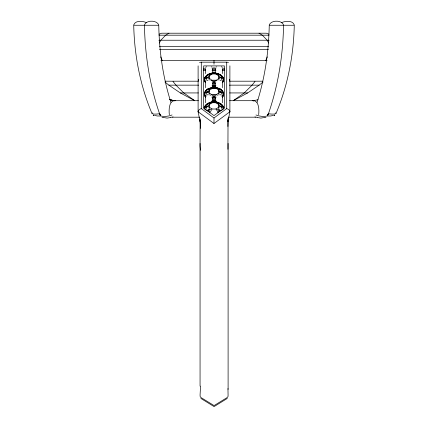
<?xml version="1.0" encoding="UTF-8"?>
<svg xmlns="http://www.w3.org/2000/svg" width="428" height="428" viewBox="0 0 428 428"><rect width="100%" height="100%" fill="white"/><g stroke="black" fill="none" stroke-linecap="round" stroke-linejoin="round"><path stroke-width="0.64" d="M204.461 79.795C204.498 76.676 207.526 74.451 210.346 73.883L210.346 73.456C206.489 74.231 202.476 78.779 205.584 82.476L204.873 81.561L204.461 79.373L212.063 73.942L213.995 73.081L215.937 73.942L223.539 79.373L222.416 82.722C227.247 75.729 215.53 71.187 210.346 73.456L208.976 74.477L209.329 75.783L209.115 80.084M209.886 102.608L208.976 103.292C209.586 106.005 209.704 109.333 207.944 111.638M209.501 88.468L209.501 88.222C205.879 89.072 202.738 93.604 205.584 96.878L205.584 97.124C202.503 93.577 206.43 88.735 210.346 88.291L210.346 87.863L208.976 88.885L209.329 90.185L209.046 95.059M215.867 85.953L214 86.199L214 80.213M215.867 100.361L214 100.607L214 94.62M214 60.519L214 64.243M218.954 95.059L218.671 90.185L219.024 88.885L217.654 87.863L217.654 88.291C221.57 88.735 225.497 93.577 222.416 97.124L222.416 96.878C225.262 93.604 222.121 89.072 218.499 88.222L218.499 88.468M218.885 80.084L218.671 75.783L219.024 74.477L217.654 73.456L217.654 73.883C220.474 74.451 223.502 76.676 223.539 79.795M220.056 111.638C218.296 109.333 218.414 106.005 219.024 103.292L218.114 102.608M222.63 102.736L222.63 97.531M222.63 87.676L222.63 83.123M222.63 73.579L222.63 69.026M200.095 119.439L200.513 128.448M283.545 25.257C283.004 55.752 278.136 86.231 267.976 115.03M217.654 73.883L216.771 73.332L214 72.969L211.229 73.332L210.346 73.883M214 88.35L214 87.376L216.771 87.74L217.654 88.291M223.491 109.14L223.539 108.182C219.238 105.962 215.701 100.216 210.346 102.271L213.995 101.891L217.654 102.271C212.299 100.216 208.762 105.962 204.461 108.182L204.509 109.14M227.894 121.745A3.124 2.119 33.2 0 0 227.958 121.188L228.103 118.54M229.627 80.603L229.681 79.271M200.111 119.048L200.127 118.663M204.461 108.61L205.189 105.737L207.254 103.656L208.698 102.977L206.066 104.93L204.509 107.893M223.491 108.894C223.865 106.203 221.667 103.87 219.302 102.977C221.094 104.255 223.673 105.909 223.539 108.61M204.509 107.647L204.509 108.894M227.921 126.506L228.033 118.663M227.926 149.265L228.033 120.017M258.683 114.672C259.32 109.204 258.753 99.622 252.22 100.698L229.622 100.698M133.729 24.91C135.414 20.095 142.925 20.919 146.708 22.759M144.455 24.91C146.296 19.902 156.814 19.956 158.74 24.91M200.534 386.12L200.079 394.964A51.547 51.221 0 0 0 200.127 396.168A1.771 1.76 0 0 0 200.251 396.729L200.855 397.462L214.08 405.584L227.305 397.462L227.91 396.729A1.771 1.76 0 0 0 228.033 396.168A51.547 51.221 0 0 0 228.076 394.964L227.958 388.603M228.001 121.199L229.895 111.778L229.895 65.853M269.26 24.91C271.186 19.956 281.704 19.902 283.545 24.91M215.851 81.839L215.487 83.428L215.487 87.981M215.691 96.872L215.851 96.247M210.432 111.933L211.411 109.991M257.078 102.383C265.044 77.479 268.731 51.36 269.244 25.257L294.271 25.257C293.629 55.447 287.776 85.568 276.039 113.436M218.045 112.933L219.024 110.033L221.549 110.429M265.611 60.851L267.318 56.87M205.189 96.648L206.901 92.255L209.329 90.185L213.995 87.489L217.044 87.799M205.429 110.06L206.901 106.663L209.329 105.887M159.355 43.025L160.784 40.269L165.663 35.192L168.985 33.207M215.354 98.279L216.028 97.204M212.432 83.76C215.402 80.624 218.585 78.067 222.811 76.922L222.811 77.35M212.432 98.167C215.402 95.032 218.585 92.475 222.811 91.33L222.811 91.758M254.997 81.486L252.055 85.151L244.265 92.935L233.565 100.419M273.091 115.346L270.945 115.972L267.404 116.015M205.734 67.437L206.457 66.645M215.98 67.233L216.466 66.779M233.779 100.419L247.668 92.935L259.149 85.151L263.038 82.01M224.331 107.974L214 115.603L203.669 107.974M229.895 111.778L214 123.515L214 117.984L226.717 108.594L226.717 62.167L201.283 62.167A3.178 2.354 0 0 0 199.544 62.552M206.451 110.429L212.063 109.022L215.937 109.022L218.671 107.187L221.099 106.663L222.811 105.737L222.811 106.16M205.189 77.35L205.189 76.922C209.41 72.953 215.552 73.584 220.746 74.847L220.746 75.275M205.189 91.758L205.189 91.33C209.41 87.36 215.552 87.986 220.746 89.254L220.746 89.677M205.189 106.16L205.189 105.737C209.41 101.762 215.552 102.394 220.746 103.656L220.746 104.084M227.305 398.425L214.08 406.6L200.855 398.425M172.543 117.128L173.04 116.828M281.292 22.759C285.075 20.919 292.586 20.095 294.271 24.91M264.574 117.486L260.909 118.096L257.142 117.502M265.997 117.256L264.857 117.721M170.858 117.502L167.091 118.096L163.426 117.486M206.981 80.598L207.976 80.191M206.981 95.005L207.976 94.599M159.018 34.197L161.618 33.207L266.382 33.207L268.982 34.197M198.378 100.698L175.78 100.698C169.253 99.681 168.675 109.065 169.322 114.715M210.346 88.291L213.058 87.74L216.771 87.986M213.058 101.896L209.501 102.624M210.827 80.614L212.063 80.213L215.937 80.213L217.173 80.614M210.212 95.225L212.063 94.62L215.937 94.62L217.788 95.225M209.329 77.077L206.901 77.848L205.189 76.922M209.329 91.485L206.901 92.255L204.461 93.775L204.461 94.203M254.751 100.441L257.993 99.713M208.976 74.477L207.254 74.847L207.254 75.275M208.976 88.885L207.254 89.254L207.254 89.677M208.976 103.292L207.254 103.656L207.254 104.084M211.229 73.579L216.771 73.579M205.189 96.225L206.451 96.022M223.539 94.203L223.539 93.775C219.43 91.924 216.21 86.114 211.229 87.74L211.229 87.986M210.956 87.799L213.995 87.489M160.596 116.015L157.055 115.972L154.909 115.346M212.133 85.766L215.867 85.766M212.133 100.173L215.867 100.173M160.275 114.169L159.419 114.185M267.703 114.458L268.554 114.442M269.169 40.232L158.831 40.232M174.298 100.708L175.78 100.698M215.937 68.207L212.063 68.207M159.061 35.192L268.939 35.192M159.516 46.561L268.484 46.561M159.516 49.477L268.484 49.477M160.885 60.519L267.115 60.519M203.669 68.207L205.606 68.207M222.394 68.207L224.331 68.207M203.669 69.438L205.67 69.438M212.336 69.438L215.664 69.438M222.33 69.438L224.331 69.438M203.669 70.465L205.606 70.465M212.063 70.465L215.937 70.465M222.394 70.465L224.331 70.465M165.235 81.197L198.565 81.197M229.435 81.197L262.765 81.197M164.962 82.01L168.851 85.151L198.646 85.151M229.355 85.151L259.149 85.151M168.851 85.151L180.332 92.935L198.367 92.935M229.633 92.935L247.668 92.935M268.581 114.185L267.725 114.169M170.836 117.186L199.603 117.186M228.242 117.186L257.164 117.186M159.446 114.442L160.297 114.458M252.22 100.698L253.708 100.708M218.499 102.624L214.942 101.896M212.133 85.953L214 86.199M212.133 100.361L214 100.607M221.549 96.022L222.811 96.225L222.811 96.648M169.52 99.617L173.249 100.441M169.953 99.74L172.307 100.275L169.825 99.703M218.671 77.077L221.099 77.848L222.811 82.246M218.671 91.485L221.099 92.255L222.811 96.225M218.671 105.887L221.099 106.663L222.571 110.06M215.937 109.022L219.024 110.033M254.473 100.714L254.483 100.719A8.774 2.846 86.5 0 0 253.232 101.083M163.143 117.721L162.003 117.256M220.024 80.191L221.019 80.598M220.024 94.599L221.019 95.005M205.189 91.33C209.42 92.469 212.593 95.037 215.568 98.167M205.189 105.737L206.901 106.663L209.329 107.187L212.063 109.022M180.332 92.935L194.221 100.419M259.015 33.207L262.337 35.192L267.216 40.269L268.645 43.025M254.96 116.828L255.457 117.128M219.024 74.477L222.811 76.922M219.024 88.885L222.811 91.33M219.024 103.292L222.811 105.737M194.435 100.419L183.735 92.935L175.945 85.151L173.003 81.486M205.189 82.246L206.901 77.848C210.908 77.891 212.7 81.743 215.568 83.76M214 117.984L201.283 108.594L201.283 62.167M198.105 65.853L198.105 111.778L214 123.515M211.534 66.779L212.021 67.233M221.544 66.645L222.266 67.437M216.482 109.862L217.205 110.649L217.568 112.238M211.972 97.204L212.646 98.279M160.682 56.87L162.389 60.851M151.961 113.436C140.224 85.568 134.365 55.447 133.729 25.257L158.761 25.257C159.264 51.36 162.961 77.479 170.922 102.383M160.024 115.03C149.864 86.231 144.996 55.752 144.455 25.257M208.976 110.033L209.955 112.933M212.149 81.839L212.513 83.428L212.513 87.981M212.149 96.247L212.309 96.872M198.105 111.778L199.999 121.199A3.124 2.119 -33.2 0 0 200.518 122.403M200.432 150.324L200.058 146.012L200.122 120.664M198.319 79.271L198.373 80.603M199.924 119.203L199.999 121.199M213.995 82.62L214 85.777M213.995 97.022L214 100.179M228.103 143.407L228.103 389.336M224.331 108.172L224.331 65.901L203.669 65.901L203.669 108.172M215.487 68.721L215.487 72.621M215.487 97.835L215.487 102.388M214 67.373L214 68.207M214 70.47L214 71.321M214 72.969L214 73.942M214 101.778L214 102.752M212.513 68.721L212.513 72.621M212.513 97.835L212.513 102.388M205.37 69.026L205.37 73.579M205.37 83.123L205.37 87.676M205.37 97.531L205.37 102.736M200.058 143.407L200.058 386.104M172.029 114.961A7.19 2.22 -8.7 0 1 163.389 116.395A7.19 2.22 -8.7 0 1 160.43 114.233M159.708 113.688A7.26 1.637 -9.4 0 1 152.288 112.746M275.712 112.746A7.26 1.637 9.4 0 1 268.292 113.688M267.57 114.233A7.19 2.22 8.7 0 1 264.611 116.395A7.19 2.22 8.7 0 1 255.971 114.961M173.527 100.73A8.774 2.846 -86.5 0 1 174.533 100.874M226.717 62.167A3.178 2.354 0 0 1 228.456 62.552M226.722 108.653A3.306 2.284 29.9 0 1 229.97 111.794M198.03 111.794A3.306 2.284 -29.9 0 1 201.278 108.653M204.461 108.701A9.539 6.404 0 0 1 212.267 102.404M215.733 102.404A9.539 6.404 0 0 1 223.539 108.701M219.216 103.025A9.539 6.404 0 0 1 223.496 108.958M204.504 108.958A9.539 6.404 0 0 1 208.784 103.025M210.49 102.431A9.539 6.404 0 0 1 217.51 102.431M205.531 97.236A9.539 6.404 0 0 1 214 87.895A9.539 6.404 0 0 1 222.469 97.236M215.733 100.591A9.539 6.404 0 0 1 212.267 100.591M205.531 96.921A9.539 6.404 0 0 1 214 87.574A9.539 6.404 0 0 1 222.469 96.921M215.733 100.275A9.539 6.404 0 0 1 212.267 100.275M216.621 73.734A9.539 6.404 0 0 1 222.469 82.829M215.733 86.183A9.539 6.404 0 0 1 212.267 86.183M205.531 82.829A9.539 6.404 0 0 1 211.379 73.734M205.531 82.513A9.539 6.404 0 0 1 214 73.172A9.539 6.404 0 0 1 222.469 82.513M215.733 85.868A9.539 6.404 0 0 1 212.267 85.868M211.55 101.896A3.574 2.402 0 0 1 212.165 102.495M215.835 102.495A3.574 2.402 0 0 1 216.45 101.896M274.305 115.223L273.861 115.453L274.712 115.014L274.305 115.223M153.695 115.223L153.288 115.014L154.139 115.453L153.695 115.223"/></g></svg>
